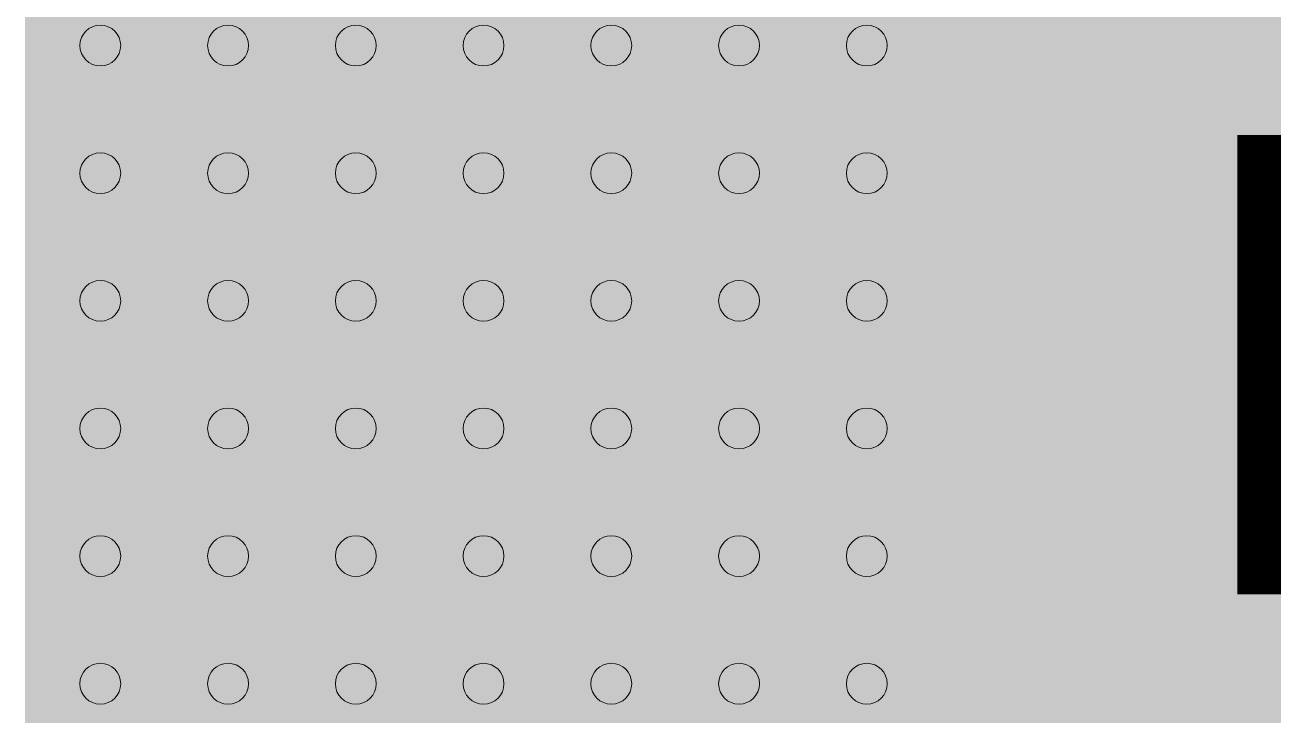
# Model space of a CAD drawing. Header units: millimetres. Extents: x 0 to 210, y 0 to 297.
# Drawn here: x 57.62 to 82.04, y 225.11 to 238.63 of the extents above; entities that cross this region are included whole.
import ezdxf

# ---------------------------------------------------------------- set-up
doc = ezdxf.new("R2010")
doc.units = ezdxf.units.MM
for name, pattern in [('K5LT32768', [0]), ('K5LT32804', [0]), ('K5LT32805', [0])]:
    doc.linetypes.add(name, pattern=pattern)

# ---------------------------------------------------------------- blocks, each defined once
blk = doc.blocks.new('U4')
at = {"color": 7, "linetype": 'K5LT32768', "lineweight": 18}
blk.add_circle((74.09, 228.223), 0.4, dxfattribs=at)
blk = doc.blocks.new('U387')
at = {"color": 7, "linetype": 'K5LT32768', "lineweight": 18}
blk.add_circle((74.09, 225.723), 0.4, dxfattribs=at)
blk = doc.blocks.new('U389')
at = {"color": 7, "linetype": 'K5LT32768', "lineweight": 18}
blk.add_circle((71.59, 225.723), 0.4, dxfattribs=at)
blk = doc.blocks.new('U391')
at = {"color": 7, "linetype": 'K5LT32768', "lineweight": 18}
blk.add_circle((69.09, 225.723), 0.4, dxfattribs=at)
blk = doc.blocks.new('U401')
at = {"color": 7, "linetype": 'K5LT32768', "lineweight": 18}
blk.add_circle((69.09, 238.223), 0.4, dxfattribs=at)
blk = doc.blocks.new('U402')
at = {"color": 7, "linetype": 'K5LT32768', "lineweight": 18}
blk.add_circle((69.09, 235.723), 0.4, dxfattribs=at)
blk = doc.blocks.new('U403')
at = {"color": 7, "linetype": 'K5LT32768', "lineweight": 18}
blk.add_circle((69.09, 233.223), 0.4, dxfattribs=at)
blk = doc.blocks.new('U404')
at = {"color": 7, "linetype": 'K5LT32768', "lineweight": 18}
blk.add_circle((71.59, 238.223), 0.4, dxfattribs=at)
blk = doc.blocks.new('U405')
at = {"color": 7, "linetype": 'K5LT32768', "lineweight": 18}
blk.add_circle((71.59, 235.723), 0.4, dxfattribs=at)
blk = doc.blocks.new('U406')
at = {"color": 7, "linetype": 'K5LT32768', "lineweight": 18}
blk.add_circle((71.59, 233.223), 0.4, dxfattribs=at)
blk = doc.blocks.new('U407')
at = {"color": 7, "linetype": 'K5LT32768', "lineweight": 18}
blk.add_circle((74.09, 238.223), 0.4, dxfattribs=at)
blk = doc.blocks.new('U408')
at = {"color": 7, "linetype": 'K5LT32768', "lineweight": 18}
blk.add_circle((74.09, 235.723), 0.4, dxfattribs=at)
blk = doc.blocks.new('U409')
at = {"color": 7, "linetype": 'K5LT32768', "lineweight": 18}
blk.add_circle((74.09, 233.223), 0.4, dxfattribs=at)
blk = doc.blocks.new('U410')
at = {"color": 7, "linetype": 'K5LT32768', "lineweight": 18}
blk.add_circle((74.09, 230.723), 0.4, dxfattribs=at)
blk = doc.blocks.new('U411')
at = {"color": 7, "linetype": 'K5LT32768', "lineweight": 18}
blk.add_circle((71.59, 230.723), 0.4, dxfattribs=at)
blk = doc.blocks.new('U412')
at = {"color": 7, "linetype": 'K5LT32768', "lineweight": 18}
blk.add_circle((71.59, 228.223), 0.4, dxfattribs=at)
blk = doc.blocks.new('U413')
at = {"color": 7, "linetype": 'K5LT32768', "lineweight": 18}
blk.add_circle((69.09, 230.723), 0.4, dxfattribs=at)
blk = doc.blocks.new('U414')
at = {"color": 7, "linetype": 'K5LT32768', "lineweight": 18}
blk.add_circle((69.09, 228.223), 0.4, dxfattribs=at)
blk = doc.blocks.new('U421')
at = {"color": 7, "linetype": 'K5LT32768', "lineweight": 18}
blk.add_circle((66.59, 225.723), 0.4, dxfattribs=at)
blk = doc.blocks.new('U422')
at = {"color": 7, "linetype": 'K5LT32768', "lineweight": 18}
blk.add_circle((66.59, 228.223), 0.4, dxfattribs=at)
blk = doc.blocks.new('U423')
at = {"color": 7, "linetype": 'K5LT32768', "lineweight": 18}
blk.add_circle((66.59, 230.723), 0.4, dxfattribs=at)
blk = doc.blocks.new('U424')
at = {"color": 7, "linetype": 'K5LT32768', "lineweight": 18}
blk.add_circle((64.09, 225.723), 0.4, dxfattribs=at)
blk = doc.blocks.new('U425')
at = {"color": 7, "linetype": 'K5LT32768', "lineweight": 18}
blk.add_circle((64.09, 228.223), 0.4, dxfattribs=at)
blk = doc.blocks.new('U426')
at = {"color": 7, "linetype": 'K5LT32768', "lineweight": 18}
blk.add_circle((64.09, 230.723), 0.4, dxfattribs=at)
blk = doc.blocks.new('U427')
at = {"color": 7, "linetype": 'K5LT32768', "lineweight": 18}
blk.add_circle((61.59, 225.723), 0.4, dxfattribs=at)
blk = doc.blocks.new('U428')
at = {"color": 7, "linetype": 'K5LT32768', "lineweight": 18}
blk.add_circle((61.59, 228.223), 0.4, dxfattribs=at)
blk = doc.blocks.new('U429')
at = {"color": 7, "linetype": 'K5LT32768', "lineweight": 18}
blk.add_circle((61.59, 230.723), 0.4, dxfattribs=at)
blk = doc.blocks.new('U430')
at = {"color": 7, "linetype": 'K5LT32768', "lineweight": 18}
blk.add_circle((66.59, 233.223), 0.4, dxfattribs=at)
blk = doc.blocks.new('U431')
at = {"color": 7, "linetype": 'K5LT32768', "lineweight": 18}
blk.add_circle((66.59, 235.723), 0.4, dxfattribs=at)
blk = doc.blocks.new('U432')
at = {"color": 7, "linetype": 'K5LT32768', "lineweight": 18}
blk.add_circle((66.59, 238.223), 0.4, dxfattribs=at)
blk = doc.blocks.new('U433')
at = {"color": 7, "linetype": 'K5LT32768', "lineweight": 18}
blk.add_circle((64.09, 233.223), 0.4, dxfattribs=at)
blk = doc.blocks.new('U434')
at = {"color": 7, "linetype": 'K5LT32768', "lineweight": 18}
blk.add_circle((64.09, 235.723), 0.4, dxfattribs=at)
blk = doc.blocks.new('U435')
at = {"color": 7, "linetype": 'K5LT32768', "lineweight": 18}
blk.add_circle((64.09, 238.223), 0.4, dxfattribs=at)
blk = doc.blocks.new('U436')
at = {"color": 7, "linetype": 'K5LT32768', "lineweight": 18}
blk.add_circle((61.59, 233.223), 0.4, dxfattribs=at)
blk = doc.blocks.new('U437')
at = {"color": 7, "linetype": 'K5LT32768', "lineweight": 18}
blk.add_circle((61.59, 235.723), 0.4, dxfattribs=at)
blk = doc.blocks.new('U438')
at = {"color": 7, "linetype": 'K5LT32768', "lineweight": 18}
blk.add_circle((61.59, 238.223), 0.4, dxfattribs=at)
blk = doc.blocks.new('U550')
at = {"color": 7, "linetype": 'K5LT32768', "lineweight": 18}
blk.add_circle((59.09, 225.723), 0.4, dxfattribs=at)
blk = doc.blocks.new('U551')
at = {"color": 7, "linetype": 'K5LT32768', "lineweight": 18}
blk.add_circle((59.09, 228.223), 0.4, dxfattribs=at)
blk = doc.blocks.new('U552')
at = {"color": 7, "linetype": 'K5LT32768', "lineweight": 18}
blk.add_circle((59.09, 230.723), 0.4, dxfattribs=at)
blk = doc.blocks.new('U553')
at = {"color": 7, "linetype": 'K5LT32768', "lineweight": 18}
blk.add_circle((59.09, 233.223), 0.4, dxfattribs=at)
blk = doc.blocks.new('U554')
at = {"color": 7, "linetype": 'K5LT32768', "lineweight": 18}
blk.add_circle((59.09, 235.723), 0.4, dxfattribs=at)
blk = doc.blocks.new('U555')
at = {"color": 7, "linetype": 'K5LT32768', "lineweight": 18}
blk.add_circle((59.09, 238.223), 0.4, dxfattribs=at)
blk = doc.blocks.new('U573')
at = {"true_color": 0x00ffff}
for points in [[(81.643, 238.384), (81.677, 238.4), (83.509, 238.4), (83.533, 238.384)], [(81.677, 238.4), (81.745, 238.433), (83.431, 238.433), (83.509, 238.4)], [(81.745, 238.433), (81.784, 238.444), (83.405, 238.444), (83.431, 238.433)], [(81.784, 238.444), (81.853, 238.463), (83.318, 238.463), (83.405, 238.444)], [(81.853, 238.463), (81.909, 238.468), (83.295, 238.468), (83.318, 238.463)], [(81.909, 238.468), (81.965, 238.473), (83.215, 238.473), (83.295, 238.468)], [(81.413, 238.142), (81.432, 238.17), (83.751, 238.17), (83.765, 238.142)], [(81.432, 238.17), (81.475, 238.236), (83.703, 238.236), (83.751, 238.17)], [(81.475, 238.236), (81.499, 238.261), (83.685, 238.261), (83.703, 238.236)], [(81.499, 238.261), (81.552, 238.318), (83.625, 238.318), (83.685, 238.261)], [(81.552, 238.318), (81.581, 238.339), (83.603, 238.339), (83.625, 238.318)], [(81.581, 238.339), (81.643, 238.384), (83.533, 238.384), (83.603, 238.339)], [(81.34, 237.848), (81.345, 237.928), (83.833, 237.928), (83.84, 237.848)], [(81.345, 237.928), (81.353, 237.96), (83.83, 237.96), (83.833, 237.928)], [(81.353, 237.96), (81.37, 238.038), (83.809, 238.038), (83.83, 237.96)], [(81.37, 238.038), (81.383, 238.069), (83.8, 238.069), (83.809, 238.038)], [(81.383, 238.069), (81.413, 238.142), (83.765, 238.142), (83.8, 238.069)], [(81.34, 235.098), (81.34, 237.848), (83.84, 237.848), (83.84, 235.098)], [(81.348, 235.019), (81.34, 235.098), (83.84, 235.098), (83.835, 235.019)], [(81.35, 234.986), (81.348, 235.019), (83.835, 235.019), (83.828, 234.986)], [(81.372, 234.909), (81.35, 234.986), (83.828, 234.986), (83.811, 234.909)], [(81.381, 234.878), (81.372, 234.909), (83.811, 234.909), (83.798, 234.878)], [(81.416, 234.805), (81.381, 234.878), (83.798, 234.878), (83.767, 234.805)], [(81.43, 234.776), (81.416, 234.805), (83.767, 234.805), (83.749, 234.776)], [(81.478, 234.711), (81.43, 234.776), (83.749, 234.776), (83.706, 234.711)], [(81.496, 234.685), (81.478, 234.711), (83.706, 234.711), (83.682, 234.685)], [(81.556, 234.629), (81.496, 234.685), (83.682, 234.685), (83.628, 234.629)], [(81.578, 234.608), (81.556, 234.629), (83.628, 234.629), (83.599, 234.608)], [(81.647, 234.563), (81.578, 234.608), (83.599, 234.608), (83.537, 234.563)], [(81.672, 234.546), (81.647, 234.563), (83.537, 234.563), (83.504, 234.546)], [(81.75, 234.513), (81.672, 234.546), (83.504, 234.546), (83.436, 234.513)], [(81.776, 234.503), (81.75, 234.513), (83.436, 234.513), (83.397, 234.503)], [(81.863, 234.483), (81.776, 234.503), (83.397, 234.503), (83.327, 234.483)], [(81.886, 234.478), (81.863, 234.483), (83.327, 234.483), (83.272, 234.478)], [(81.965, 234.473), (81.886, 234.478), (83.272, 234.478), (83.215, 234.473)]]:
    blk.add_hatch(color=4, dxfattribs=at).paths.add_polyline_path(points)
blk = doc.blocks.new('U577')
at = {"true_color": 0x00ffff}
for points in [[(81.581, 229.089), (81.643, 229.134), (83.533, 229.134), (83.603, 229.089)], [(81.643, 229.134), (81.677, 229.15), (83.509, 229.15), (83.533, 229.134)], [(81.677, 229.15), (81.745, 229.183), (83.431, 229.183), (83.509, 229.15)], [(81.745, 229.183), (81.784, 229.194), (83.405, 229.194), (83.431, 229.183)], [(81.784, 229.194), (81.853, 229.213), (83.318, 229.213), (83.405, 229.194)], [(81.853, 229.213), (81.909, 229.218), (83.295, 229.218), (83.318, 229.213)], [(81.909, 229.218), (81.965, 229.223), (83.215, 229.223), (83.295, 229.218)], [(81.383, 228.819), (81.413, 228.892), (83.765, 228.892), (83.8, 228.819)], [(81.413, 228.892), (81.432, 228.92), (83.751, 228.92), (83.765, 228.892)], [(81.432, 228.92), (81.475, 228.986), (83.703, 228.986), (83.751, 228.92)], [(81.475, 228.986), (81.499, 229.011), (83.685, 229.011), (83.703, 228.986)], [(81.499, 229.011), (81.552, 229.068), (83.625, 229.068), (83.685, 229.011)], [(81.552, 229.068), (81.581, 229.089), (83.603, 229.089), (83.625, 229.068)], [(81.34, 228.598), (81.345, 228.678), (83.833, 228.678), (83.84, 228.598)], [(81.345, 228.678), (81.353, 228.71), (83.83, 228.71), (83.833, 228.678)], [(81.353, 228.71), (81.37, 228.788), (83.809, 228.788), (83.83, 228.71)], [(81.37, 228.788), (81.383, 228.819), (83.8, 228.819), (83.809, 228.788)], [(81.34, 225.848), (81.34, 228.598), (83.84, 228.598), (83.84, 225.848)], [(81.348, 225.769), (81.34, 225.848), (83.84, 225.848), (83.835, 225.769)], [(81.35, 225.736), (81.348, 225.769), (83.835, 225.769), (83.828, 225.736)], [(81.372, 225.659), (81.35, 225.736), (83.828, 225.736), (83.811, 225.659)], [(81.381, 225.628), (81.372, 225.659), (83.811, 225.659), (83.798, 225.628)], [(81.416, 225.555), (81.381, 225.628), (83.798, 225.628), (83.767, 225.555)], [(81.43, 225.526), (81.416, 225.555), (83.767, 225.555), (83.749, 225.526)], [(81.478, 225.461), (81.43, 225.526), (83.749, 225.526), (83.706, 225.461)], [(81.496, 225.435), (81.478, 225.461), (83.706, 225.461), (83.682, 225.435)], [(81.556, 225.379), (81.496, 225.435), (83.682, 225.435), (83.628, 225.379)], [(81.578, 225.358), (81.556, 225.379), (83.628, 225.379), (83.599, 225.358)], [(81.647, 225.313), (81.578, 225.358), (83.599, 225.358), (83.537, 225.313)], [(81.672, 225.296), (81.647, 225.313), (83.537, 225.313), (83.504, 225.296)], [(81.75, 225.263), (81.672, 225.296), (83.504, 225.296), (83.436, 225.263)], [(81.776, 225.253), (81.75, 225.263), (83.436, 225.263), (83.397, 225.253)], [(81.863, 225.233), (81.776, 225.253), (83.397, 225.253), (83.327, 225.233)], [(81.886, 225.228), (81.863, 225.233), (83.327, 225.233), (83.272, 225.228)], [(81.965, 225.223), (81.886, 225.228), (83.272, 225.228), (83.215, 225.223)]]:
    blk.add_hatch(color=4, dxfattribs=at).paths.add_polyline_path(points)
blk = doc.blocks.new('U603')
at = {"color": 4, "linetype": 'K5LT32804', "lineweight": 18, "true_color": 0x00ffff}
blk.add_circle((74.09, 228.223), 0.4, dxfattribs=at)
blk = doc.blocks.new('U986')
at = {"color": 4, "linetype": 'K5LT32804', "lineweight": 18, "true_color": 0x00ffff}
blk.add_circle((74.09, 225.723), 0.4, dxfattribs=at)
blk = doc.blocks.new('U988')
at = {"color": 4, "linetype": 'K5LT32804', "lineweight": 18, "true_color": 0x00ffff}
blk.add_circle((71.59, 225.723), 0.4, dxfattribs=at)
blk = doc.blocks.new('U990')
at = {"color": 4, "linetype": 'K5LT32804', "lineweight": 18, "true_color": 0x00ffff}
blk.add_circle((69.09, 225.723), 0.4, dxfattribs=at)
blk = doc.blocks.new('U1000')
at = {"color": 4, "linetype": 'K5LT32804', "lineweight": 18, "true_color": 0x00ffff}
blk.add_circle((69.09, 238.223), 0.4, dxfattribs=at)
blk = doc.blocks.new('U1001')
at = {"color": 4, "linetype": 'K5LT32804', "lineweight": 18, "true_color": 0x00ffff}
blk.add_circle((69.09, 235.723), 0.4, dxfattribs=at)
blk = doc.blocks.new('U1002')
at = {"color": 4, "linetype": 'K5LT32804', "lineweight": 18, "true_color": 0x00ffff}
blk.add_circle((69.09, 233.223), 0.4, dxfattribs=at)
blk = doc.blocks.new('U1003')
at = {"color": 4, "linetype": 'K5LT32804', "lineweight": 18, "true_color": 0x00ffff}
blk.add_circle((71.59, 238.223), 0.4, dxfattribs=at)
blk = doc.blocks.new('U1004')
at = {"color": 4, "linetype": 'K5LT32804', "lineweight": 18, "true_color": 0x00ffff}
blk.add_circle((71.59, 235.723), 0.4, dxfattribs=at)
blk = doc.blocks.new('U1005')
at = {"color": 4, "linetype": 'K5LT32804', "lineweight": 18, "true_color": 0x00ffff}
blk.add_circle((71.59, 233.223), 0.4, dxfattribs=at)
blk = doc.blocks.new('U1006')
at = {"color": 4, "linetype": 'K5LT32804', "lineweight": 18, "true_color": 0x00ffff}
blk.add_circle((74.09, 238.223), 0.4, dxfattribs=at)
blk = doc.blocks.new('U1007')
at = {"color": 4, "linetype": 'K5LT32804', "lineweight": 18, "true_color": 0x00ffff}
blk.add_circle((74.09, 235.723), 0.4, dxfattribs=at)
blk = doc.blocks.new('U1008')
at = {"color": 4, "linetype": 'K5LT32804', "lineweight": 18, "true_color": 0x00ffff}
blk.add_circle((74.09, 233.223), 0.4, dxfattribs=at)
blk = doc.blocks.new('U1009')
at = {"color": 4, "linetype": 'K5LT32804', "lineweight": 18, "true_color": 0x00ffff}
blk.add_circle((74.09, 230.723), 0.4, dxfattribs=at)
blk = doc.blocks.new('U1010')
at = {"color": 4, "linetype": 'K5LT32804', "lineweight": 18, "true_color": 0x00ffff}
blk.add_circle((71.59, 230.723), 0.4, dxfattribs=at)
blk = doc.blocks.new('U1011')
at = {"color": 4, "linetype": 'K5LT32804', "lineweight": 18, "true_color": 0x00ffff}
blk.add_circle((71.59, 228.223), 0.4, dxfattribs=at)
blk = doc.blocks.new('U1012')
at = {"color": 4, "linetype": 'K5LT32804', "lineweight": 18, "true_color": 0x00ffff}
blk.add_circle((69.09, 230.723), 0.4, dxfattribs=at)
blk = doc.blocks.new('U1013')
at = {"color": 4, "linetype": 'K5LT32804', "lineweight": 18, "true_color": 0x00ffff}
blk.add_circle((69.09, 228.223), 0.4, dxfattribs=at)
blk = doc.blocks.new('U1020')
at = {"color": 4, "linetype": 'K5LT32804', "lineweight": 18, "true_color": 0x00ffff}
blk.add_circle((66.59, 225.723), 0.4, dxfattribs=at)
blk = doc.blocks.new('U1021')
at = {"color": 4, "linetype": 'K5LT32804', "lineweight": 18, "true_color": 0x00ffff}
blk.add_circle((66.59, 228.223), 0.4, dxfattribs=at)
blk = doc.blocks.new('U1022')
at = {"color": 4, "linetype": 'K5LT32804', "lineweight": 18, "true_color": 0x00ffff}
blk.add_circle((66.59, 230.723), 0.4, dxfattribs=at)
blk = doc.blocks.new('U1023')
at = {"color": 4, "linetype": 'K5LT32804', "lineweight": 18, "true_color": 0x00ffff}
blk.add_circle((64.09, 225.723), 0.4, dxfattribs=at)
blk = doc.blocks.new('U1024')
at = {"color": 4, "linetype": 'K5LT32804', "lineweight": 18, "true_color": 0x00ffff}
blk.add_circle((64.09, 228.223), 0.4, dxfattribs=at)
blk = doc.blocks.new('U1025')
at = {"color": 4, "linetype": 'K5LT32804', "lineweight": 18, "true_color": 0x00ffff}
blk.add_circle((64.09, 230.723), 0.4, dxfattribs=at)
blk = doc.blocks.new('U1026')
at = {"color": 4, "linetype": 'K5LT32804', "lineweight": 18, "true_color": 0x00ffff}
blk.add_circle((61.59, 225.723), 0.4, dxfattribs=at)
blk = doc.blocks.new('U1027')
at = {"color": 4, "linetype": 'K5LT32804', "lineweight": 18, "true_color": 0x00ffff}
blk.add_circle((61.59, 228.223), 0.4, dxfattribs=at)
blk = doc.blocks.new('U1028')
at = {"color": 4, "linetype": 'K5LT32804', "lineweight": 18, "true_color": 0x00ffff}
blk.add_circle((61.59, 230.723), 0.4, dxfattribs=at)
blk = doc.blocks.new('U1029')
at = {"color": 4, "linetype": 'K5LT32804', "lineweight": 18, "true_color": 0x00ffff}
blk.add_circle((66.59, 233.223), 0.4, dxfattribs=at)
blk = doc.blocks.new('U1030')
at = {"color": 4, "linetype": 'K5LT32804', "lineweight": 18, "true_color": 0x00ffff}
blk.add_circle((66.59, 235.723), 0.4, dxfattribs=at)
blk = doc.blocks.new('U1031')
at = {"color": 4, "linetype": 'K5LT32804', "lineweight": 18, "true_color": 0x00ffff}
blk.add_circle((66.59, 238.223), 0.4, dxfattribs=at)
blk = doc.blocks.new('U1032')
at = {"color": 4, "linetype": 'K5LT32804', "lineweight": 18, "true_color": 0x00ffff}
blk.add_circle((64.09, 233.223), 0.4, dxfattribs=at)
blk = doc.blocks.new('U1033')
at = {"color": 4, "linetype": 'K5LT32804', "lineweight": 18, "true_color": 0x00ffff}
blk.add_circle((64.09, 235.723), 0.4, dxfattribs=at)
blk = doc.blocks.new('U1034')
at = {"color": 4, "linetype": 'K5LT32804', "lineweight": 18, "true_color": 0x00ffff}
blk.add_circle((64.09, 238.223), 0.4, dxfattribs=at)
blk = doc.blocks.new('U1035')
at = {"color": 4, "linetype": 'K5LT32804', "lineweight": 18, "true_color": 0x00ffff}
blk.add_circle((61.59, 233.223), 0.4, dxfattribs=at)
blk = doc.blocks.new('U1036')
at = {"color": 4, "linetype": 'K5LT32804', "lineweight": 18, "true_color": 0x00ffff}
blk.add_circle((61.59, 235.723), 0.4, dxfattribs=at)
blk = doc.blocks.new('U1037')
at = {"color": 4, "linetype": 'K5LT32804', "lineweight": 18, "true_color": 0x00ffff}
blk.add_circle((61.59, 238.223), 0.4, dxfattribs=at)
blk = doc.blocks.new('U1149')
at = {"color": 4, "linetype": 'K5LT32804', "lineweight": 18, "true_color": 0x00ffff}
blk.add_circle((59.09, 225.723), 0.4, dxfattribs=at)
blk = doc.blocks.new('U1150')
at = {"color": 4, "linetype": 'K5LT32804', "lineweight": 18, "true_color": 0x00ffff}
blk.add_circle((59.09, 228.223), 0.4, dxfattribs=at)
blk = doc.blocks.new('U1151')
at = {"color": 4, "linetype": 'K5LT32804', "lineweight": 18, "true_color": 0x00ffff}
blk.add_circle((59.09, 230.723), 0.4, dxfattribs=at)
blk = doc.blocks.new('U1152')
at = {"color": 4, "linetype": 'K5LT32804', "lineweight": 18, "true_color": 0x00ffff}
blk.add_circle((59.09, 233.223), 0.4, dxfattribs=at)
blk = doc.blocks.new('U1153')
at = {"color": 4, "linetype": 'K5LT32804', "lineweight": 18, "true_color": 0x00ffff}
blk.add_circle((59.09, 235.723), 0.4, dxfattribs=at)
blk = doc.blocks.new('U1154')
at = {"color": 4, "linetype": 'K5LT32804', "lineweight": 18, "true_color": 0x00ffff}
blk.add_circle((59.09, 238.223), 0.4, dxfattribs=at)
blk = doc.blocks.new('U1171')
at = {"true_color": 0x0000ff}
for points in [[(81.426, 238.335), (81.482, 238.388), (83.702, 238.388), (83.751, 238.335)], [(81.482, 238.388), (81.515, 238.418), (83.662, 238.418), (83.702, 238.388)], [(81.515, 238.418), (81.579, 238.461), (83.606, 238.461), (83.662, 238.418)], [(81.579, 238.461), (81.616, 238.485), (83.56, 238.485), (83.606, 238.461)], [(81.616, 238.485), (81.688, 238.518), (83.498, 238.518), (83.56, 238.485)], [(81.688, 238.518), (81.727, 238.535), (83.446, 238.535), (83.498, 238.518)], [(81.727, 238.535), (81.808, 238.555), (83.383, 238.555), (83.446, 238.535)], [(81.808, 238.555), (81.844, 238.565), (83.32, 238.565), (83.383, 238.555)], [(81.844, 238.565), (81.947, 238.573), (83.263, 238.573), (83.32, 238.565)], [(81.947, 238.573), (81.965, 238.575), (83.215, 238.575), (83.263, 238.573)], [(81.296, 238.131), (81.331, 238.198), (83.852, 238.198), (83.882, 238.131)], [(81.331, 238.198), (81.352, 238.239), (83.825, 238.239), (83.852, 238.198)], [(81.352, 238.239), (81.398, 238.299), (83.785, 238.299), (83.825, 238.239)], [(81.398, 238.299), (81.426, 238.335), (83.751, 238.335), (83.785, 238.299)], [(81.24, 237.896), (81.251, 237.969), (83.932, 237.969), (83.938, 237.896)], [(81.251, 237.969), (81.258, 238.016), (83.92, 238.016), (83.932, 237.969)], [(81.258, 238.016), (81.282, 238.087), (83.902, 238.087), (83.92, 238.016)], [(81.282, 238.087), (81.296, 238.131), (83.882, 238.131), (83.902, 238.087)], [(81.239, 237.848), (81.24, 237.896), (83.938, 237.896), (83.942, 237.848)], [(81.239, 235.098), (81.239, 237.848), (83.942, 237.848), (83.942, 235.098)], [(81.243, 235.051), (81.239, 235.098), (83.942, 235.098), (83.94, 235.051)], [(81.249, 234.977), (81.243, 235.051), (83.94, 235.051), (83.929, 234.977)], [(81.261, 234.931), (81.249, 234.977), (83.929, 234.977), (83.922, 234.931)], [(81.279, 234.86), (81.261, 234.931), (83.922, 234.931), (83.899, 234.86)], [(81.299, 234.815), (81.279, 234.86), (83.899, 234.86), (83.885, 234.815)], [(81.328, 234.749), (81.299, 234.815), (83.885, 234.815), (83.85, 234.749)], [(81.355, 234.708), (81.328, 234.749), (83.85, 234.749), (83.828, 234.708)], [(81.395, 234.648), (81.355, 234.708), (83.828, 234.708), (83.782, 234.648)], [(81.429, 234.611), (81.395, 234.648), (83.782, 234.648), (83.755, 234.611)], [(81.478, 234.559), (81.429, 234.611), (83.755, 234.611), (83.699, 234.559)], [(81.519, 234.528), (81.478, 234.559), (83.699, 234.559), (83.666, 234.528)], [(81.575, 234.485), (81.519, 234.528), (83.666, 234.528), (83.601, 234.485)], [(81.621, 234.461), (81.575, 234.485), (83.601, 234.485), (83.565, 234.461)], [(81.682, 234.429), (81.621, 234.461), (83.565, 234.461), (83.492, 234.429)], [(81.734, 234.412), (81.682, 234.429), (83.492, 234.429), (83.454, 234.412)], [(81.798, 234.391), (81.734, 234.412), (83.454, 234.412), (83.373, 234.391)], [(81.861, 234.382), (81.798, 234.391), (83.373, 234.391), (83.336, 234.382)], [(81.918, 234.373), (81.861, 234.382), (83.336, 234.382), (83.234, 234.373)], [(81.965, 234.372), (81.918, 234.373), (83.234, 234.373), (83.215, 234.372)]]:
    blk.add_hatch(color=5, dxfattribs=at).paths.add_polyline_path(points)
blk = doc.blocks.new('U1175')
at = {"true_color": 0x0000ff}
for points in [[(81.426, 229.085), (81.482, 229.138), (83.702, 229.138), (83.751, 229.085)], [(81.482, 229.138), (81.515, 229.168), (83.662, 229.168), (83.702, 229.138)], [(81.515, 229.168), (81.579, 229.211), (83.606, 229.211), (83.662, 229.168)], [(81.579, 229.211), (81.616, 229.235), (83.56, 229.235), (83.606, 229.211)], [(81.616, 229.235), (81.688, 229.268), (83.498, 229.268), (83.56, 229.235)], [(81.688, 229.268), (81.727, 229.285), (83.446, 229.285), (83.498, 229.268)], [(81.727, 229.285), (81.808, 229.305), (83.383, 229.305), (83.446, 229.285)], [(81.808, 229.305), (81.844, 229.315), (83.32, 229.315), (83.383, 229.305)], [(81.844, 229.315), (81.947, 229.323), (83.263, 229.323), (83.32, 229.315)], [(81.947, 229.323), (81.965, 229.325), (83.215, 229.325), (83.263, 229.323)], [(81.282, 228.837), (81.296, 228.881), (83.882, 228.881), (83.902, 228.837)], [(81.296, 228.881), (81.331, 228.948), (83.852, 228.948), (83.882, 228.881)], [(81.331, 228.948), (81.352, 228.989), (83.825, 228.989), (83.852, 228.948)], [(81.352, 228.989), (81.398, 229.049), (83.785, 229.049), (83.825, 228.989)], [(81.398, 229.049), (81.426, 229.085), (83.751, 229.085), (83.785, 229.049)], [(81.239, 228.598), (81.24, 228.646), (83.938, 228.646), (83.942, 228.598)], [(81.24, 228.646), (81.251, 228.719), (83.932, 228.719), (83.938, 228.646)], [(81.251, 228.719), (81.258, 228.766), (83.92, 228.766), (83.932, 228.719)], [(81.258, 228.766), (81.282, 228.837), (83.902, 228.837), (83.92, 228.766)], [(81.239, 225.848), (81.239, 228.598), (83.942, 228.598), (83.942, 225.848)], [(81.243, 225.801), (81.239, 225.848), (83.942, 225.848), (83.94, 225.801)], [(81.249, 225.727), (81.243, 225.801), (83.94, 225.801), (83.929, 225.727)], [(81.261, 225.681), (81.249, 225.727), (83.929, 225.727), (83.922, 225.681)], [(81.279, 225.61), (81.261, 225.681), (83.922, 225.681), (83.899, 225.61)], [(81.299, 225.565), (81.279, 225.61), (83.899, 225.61), (83.885, 225.565)], [(81.328, 225.499), (81.299, 225.565), (83.885, 225.565), (83.85, 225.499)], [(81.355, 225.458), (81.328, 225.499), (83.85, 225.499), (83.828, 225.458)], [(81.395, 225.398), (81.355, 225.458), (83.828, 225.458), (83.782, 225.398)], [(81.429, 225.361), (81.395, 225.398), (83.782, 225.398), (83.755, 225.361)], [(81.478, 225.309), (81.429, 225.361), (83.755, 225.361), (83.699, 225.309)], [(81.519, 225.278), (81.478, 225.309), (83.699, 225.309), (83.666, 225.278)], [(81.575, 225.235), (81.519, 225.278), (83.666, 225.278), (83.601, 225.235)], [(81.621, 225.211), (81.575, 225.235), (83.601, 225.235), (83.565, 225.211)], [(81.682, 225.179), (81.621, 225.211), (83.565, 225.211), (83.492, 225.179)], [(81.734, 225.162), (81.682, 225.179), (83.492, 225.179), (83.454, 225.162)], [(81.798, 225.141), (81.734, 225.162), (83.454, 225.162), (83.373, 225.141)], [(81.861, 225.132), (81.798, 225.141), (83.373, 225.141), (83.336, 225.132)], [(81.918, 225.123), (81.861, 225.132), (83.336, 225.132), (83.234, 225.123)], [(81.965, 225.122), (81.918, 225.123), (83.234, 225.123), (83.215, 225.122)]]:
    blk.add_hatch(color=5, dxfattribs=at).paths.add_polyline_path(points)

msp = doc.modelspace()

# ---------------------------------------------------------------- hatches: boundary and pattern name
msp.add_hatch(color=7).paths.add_polyline_path([(57.616, 209.249), (57.616, 249.199), (170.565, 249.199), (170.565, 209.249)])
at = {"true_color": 0x00ffff}
for points in [[(57.616, 238.599), (57.616, 238.63), (80.541, 238.63), (80.524, 238.599)], [(57.616, 238.567), (57.616, 238.599), (80.524, 238.599), (80.508, 238.567)], [(57.616, 238.535), (57.616, 238.567), (80.508, 238.567), (80.492, 238.535)], [(57.616, 238.503), (57.616, 238.535), (80.492, 238.535), (80.478, 238.503)], [(57.616, 238.47), (57.616, 238.503), (80.478, 238.503), (80.464, 238.47)], [(57.616, 238.437), (57.616, 238.47), (80.464, 238.47), (80.451, 238.437)], [(57.616, 238.404), (57.616, 238.437), (80.451, 238.437), (80.438, 238.404)], [(57.616, 238.371), (57.616, 238.404), (80.438, 238.404), (80.426, 238.371)], [(57.616, 238.337), (57.616, 238.371), (80.426, 238.371), (80.415, 238.337)], [(57.616, 238.303), (57.616, 238.337), (80.415, 238.337), (80.405, 238.303)], [(57.616, 238.269), (57.616, 238.303), (80.405, 238.303), (80.396, 238.269)], [(57.616, 238.234), (57.616, 238.269), (80.396, 238.269), (80.387, 238.234)], [(57.616, 238.2), (57.616, 238.234), (80.387, 238.234), (80.379, 238.2)], [(57.616, 238.165), (57.616, 238.2), (80.379, 238.2), (80.371, 238.165)], [(57.616, 238.13), (57.616, 238.165), (80.371, 238.165), (80.365, 238.13)], [(57.616, 238.095), (57.616, 238.13), (80.365, 238.13), (80.359, 238.095)], [(57.616, 238.06), (57.616, 238.095), (80.359, 238.095), (80.354, 238.06)], [(57.616, 238.025), (57.616, 238.06), (80.354, 238.06), (80.35, 238.025)], [(57.616, 237.99), (57.616, 238.025), (80.35, 238.025), (80.346, 237.99)], [(57.616, 237.954), (57.616, 237.99), (80.346, 237.99), (80.344, 237.954)], [(57.616, 237.919), (57.616, 237.954), (80.344, 237.954), (80.342, 237.919)], [(57.616, 237.884), (57.616, 237.919), (80.342, 237.919), (80.341, 237.884)], [(57.616, 237.848), (57.616, 237.884), (80.341, 237.884), (80.34, 237.848)], [(57.616, 225.848), (57.616, 237.848), (80.34, 237.848), (80.34, 225.848)], [(57.616, 225.813), (57.616, 225.848), (80.34, 225.848), (80.341, 225.813)], [(57.616, 225.777), (57.616, 225.813), (80.341, 225.813), (80.342, 225.777)], [(57.616, 225.742), (57.616, 225.777), (80.342, 225.777), (80.344, 225.742)], [(57.616, 225.707), (57.616, 225.742), (80.344, 225.742), (80.346, 225.707)], [(57.616, 225.671), (57.616, 225.707), (80.346, 225.707), (80.35, 225.671)], [(57.616, 225.636), (57.616, 225.671), (80.35, 225.671), (80.354, 225.636)], [(57.616, 225.601), (57.616, 225.636), (80.354, 225.636), (80.359, 225.601)], [(57.616, 225.566), (57.616, 225.601), (80.359, 225.601), (80.365, 225.566)], [(57.616, 225.531), (57.616, 225.566), (80.365, 225.566), (80.371, 225.531)], [(57.616, 225.496), (57.616, 225.531), (80.371, 225.531), (80.379, 225.496)], [(57.616, 225.462), (57.616, 225.496), (80.379, 225.496), (80.387, 225.462)], [(57.616, 225.428), (57.616, 225.462), (80.387, 225.462), (80.396, 225.428)], [(57.616, 225.393), (57.616, 225.428), (80.396, 225.428), (80.405, 225.393)], [(57.616, 225.36), (57.616, 225.393), (80.405, 225.393), (80.415, 225.36)], [(57.616, 225.326), (57.616, 225.36), (80.415, 225.36), (80.426, 225.326)], [(57.616, 225.292), (57.616, 225.326), (80.426, 225.326), (80.438, 225.292)], [(57.616, 225.259), (57.616, 225.292), (80.438, 225.292), (80.451, 225.259)], [(57.616, 225.226), (57.616, 225.259), (80.451, 225.259), (80.464, 225.226)], [(57.616, 225.194), (57.616, 225.226), (80.464, 225.226), (80.478, 225.194)], [(57.616, 225.161), (57.616, 225.194), (80.478, 225.194), (80.492, 225.161)], [(57.616, 225.129), (57.616, 225.161), (80.492, 225.161), (80.508, 225.129)], [(57.616, 225.098), (57.616, 225.129), (80.508, 225.129), (80.524, 225.098)]]:
    msp.add_hatch(color=4, dxfattribs=at).paths.add_polyline_path(points)

# ---------------------------------------------------------------- linework, layer by layer
at = {"color": 4, "linetype": 'K5LT32805', "true_color": 0x00ffff, "const_width": 2.5}
msp.add_lwpolyline([(82.59, 227.473), (82.59, 236.473)], dxfattribs=at)

# ---------------------------------------------------------------- block references
for name in ['U555', 'U1154', 'U438', 'U1037', 'U435', 'U1034', 'U432', 'U1031', 'U401', 'U1000', 'U404', 'U1003', 'U407', 'U1006', 'U1171', 'U573', 'U554', 'U1153', 'U437', 'U1036', 'U434', 'U1033', 'U431', 'U1030', 'U402', 'U1001', 'U405', 'U1004', 'U408', 'U1007', 'U553', 'U1152', 'U436', 'U1035', 'U433', 'U1032', 'U430', 'U1029', 'U403', 'U1002', 'U406', 'U1005', 'U409', 'U1008', 'U552', 'U1151', 'U429', 'U1028', 'U426', 'U1025', 'U423', 'U1022', 'U413', 'U1012', 'U411', 'U1010', 'U410', 'U1009', 'U1175', 'U577', 'U551', 'U1150', 'U428', 'U1027', 'U425', 'U1024', 'U422', 'U1021', 'U414', 'U1013', 'U412', 'U1011', 'U4', 'U603', 'U550', 'U1149', 'U427', 'U1026', 'U424', 'U1023', 'U421', 'U1020', 'U391', 'U990', 'U389', 'U988', 'U387', 'U986']:
    msp.add_blockref(name, (0, 0))

doc.saveas('drawing.dxf')
